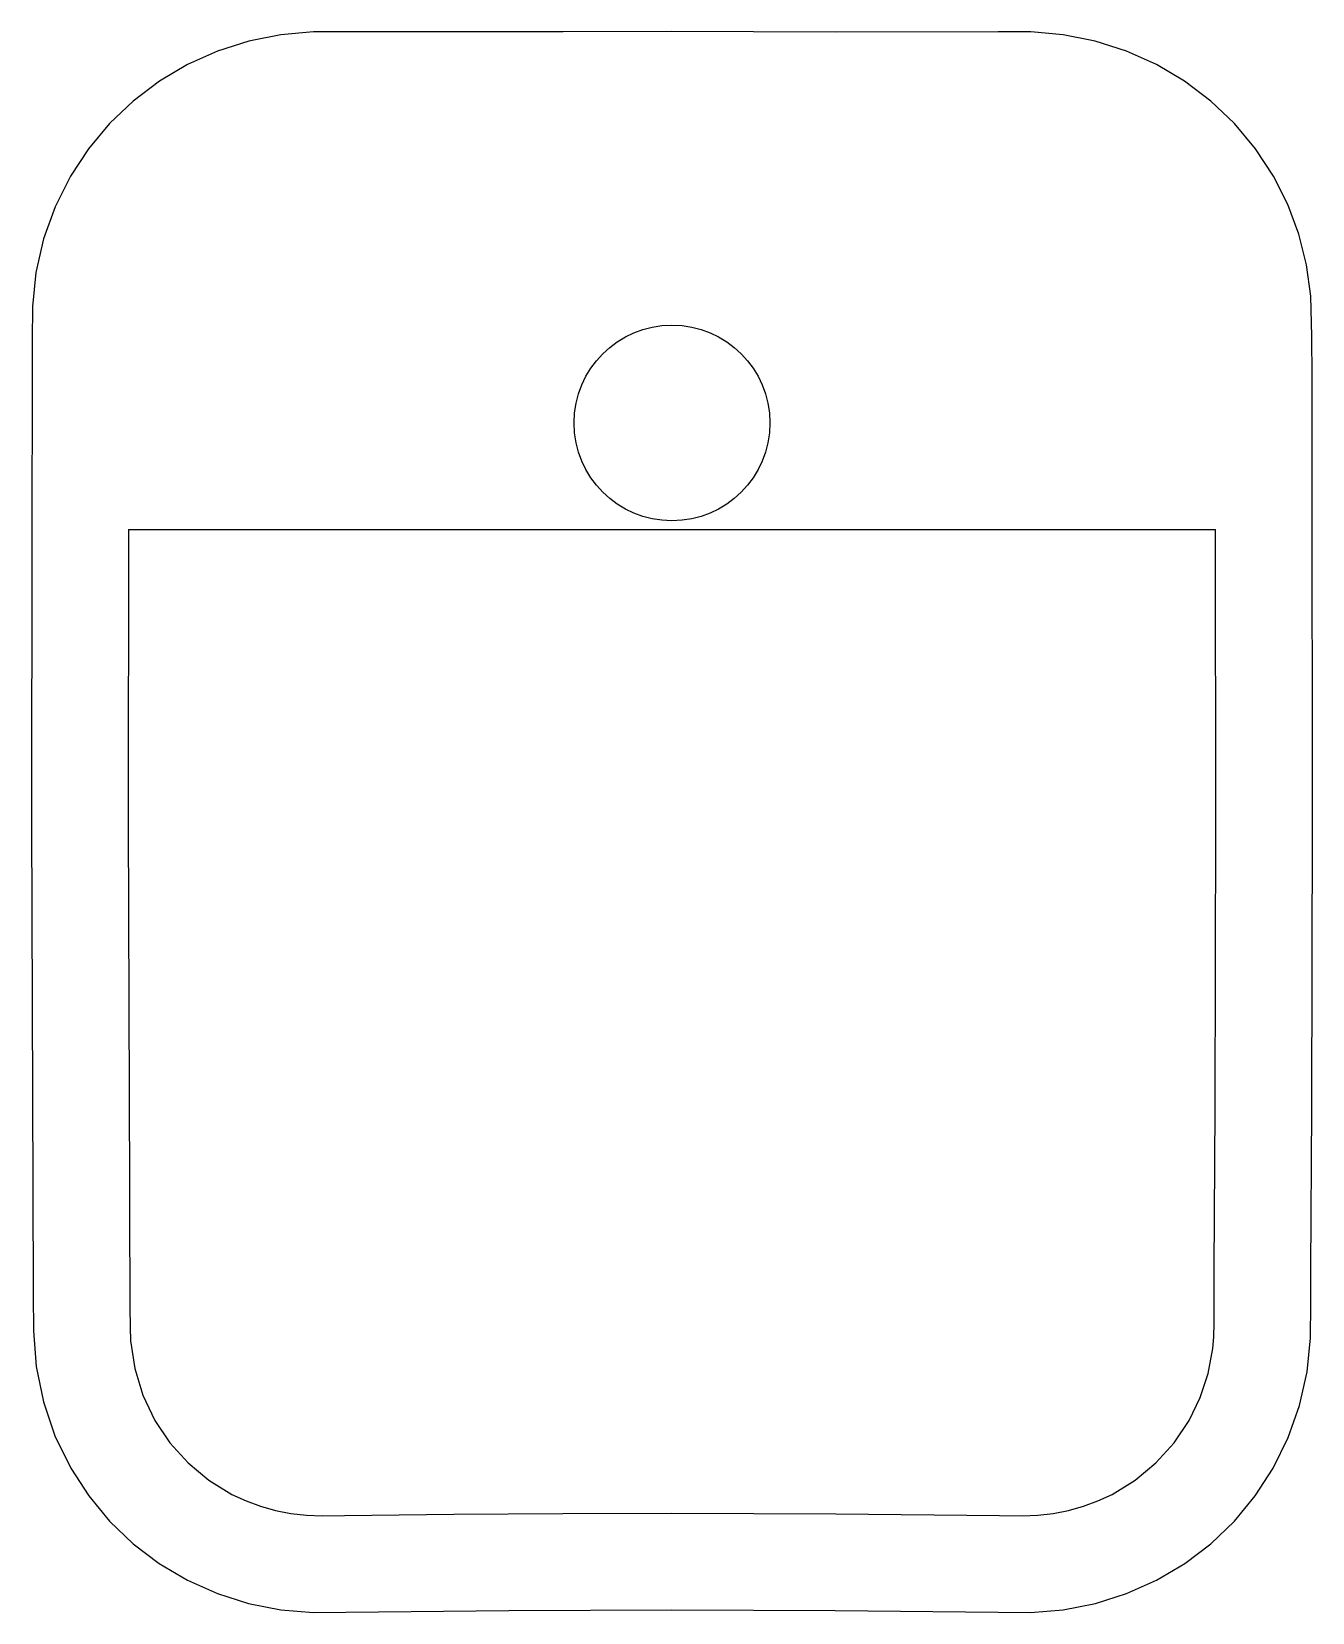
# Model space of a CAD drawing. Extents: x -54 to 54, y 4 to 136.
import ezdxf

# ---------------------------------------------------------------- set-up
doc = ezdxf.new("R2010")
doc.units = 0
doc.layers.get('0').update_dxf_attribs({"linetype": 'CONTINUOUS'})

msp = doc.modelspace()

# ---------------------------------------------------------------- linework, layer by layer
at = {"color": 7, "linetype": 'CONTINUOUS'}
msp.add_line((-45.55, 94.72), (45.55, 94.72), dxfattribs=at)
at = {"color": 7, "linetype": 'CONTINUOUS', "flags": 128}
for points in [[(0, 136.43), (-9.11, 136.41), (-18.21, 136.41), (-27.32, 136.42), (-30.05, 136.41), (-32.78, 136.17), (-35.47, 135.63), (-38.09, 134.79), (-40.59, 133.67), (-42.95, 132.27), (-45.14, 130.61), (-47.12, 128.72), (-48.88, 126.61), (-50.39, 124.32), (-51.68, 121.76), (-52.65, 119.06), (-53.3, 116.26), (-53.58, 113.41), (-53.62, 110.55), (-53.62, 107.7), (-53.65, 94.23), (-53.66, 70.19), (-53.57, 39.6), (-53.56, 36.59), (-53.54, 33.59), (-53.53, 30.58), (-53.51, 27.57), (-53.28, 24.57), (-52.67, 21.61), (-51.7, 18.76), (-50.37, 16.05), (-48.87, 13.75), (-47.12, 11.63), (-45.14, 9.73), (-42.96, 8.07), (-40.6, 6.67), (-38.09, 5.55), (-35.48, 4.72), (-32.78, 4.19), (-30.05, 3.97), (-27.32, 3.99), (-13.66, 4.14), (0, 4.18)], [(0, 4.18), (13.66, 4.14), (27.32, 3.99), (30.05, 3.97), (32.78, 4.19), (35.48, 4.72), (38.09, 5.55), (40.6, 6.67), (42.96, 8.07), (45.14, 9.73), (47.12, 11.63), (48.87, 13.75), (50.37, 16.05), (51.64, 18.62), (52.59, 21.32), (53.22, 24.12), (53.49, 26.97), (53.52, 29.84), (53.54, 32.69), (53.6, 46.15), (53.66, 70.19), (53.64, 100.79), (53.63, 104.16), (53.63, 107.52), (53.62, 110.89), (53.53, 114.26), (53.18, 116.89), (52.53, 119.47), (51.6, 121.95), (50.39, 124.32), (48.88, 126.61), (47.12, 128.72), (45.14, 130.61), (42.95, 132.27), (40.59, 133.67), (38.09, 134.79), (35.47, 135.63), (32.78, 136.17), (30.06, 136.41), (27.32, 136.42), (13.66, 136.4), (0, 136.43)], [(-45.55, 94.72), (-45.56, 70.19), (-45.47, 39.62), (-45.46, 37.94), (-45.45, 36.26), (-45.45, 34.58), (-45.44, 32.9), (-45.43, 31.21), (-45.42, 29.53), (-45.41, 27.87), (-45.37, 26.73), (-45.02, 24.41), (-44.34, 22.17), (-43.33, 20.06), (-42.07, 18.18), (-40.55, 16.5), (-38.8, 15.05), (-36.87, 13.86), (-35.69, 13.31), (-34.47, 12.86), (-33.22, 12.5), (-31.94, 12.25), (-30.64, 12.11), (-29.32, 12.06), (-27.43, 12.09), (-18.29, 12.2), (-9.14, 12.26), (0, 12.28)], [(0, 12.28), (13.72, 12.24), (27.43, 12.09), (29.33, 12.06), (30.65, 12.11), (31.94, 12.25), (33.22, 12.5), (34.47, 12.86), (35.69, 13.31), (36.87, 13.86), (38.8, 15.05), (40.55, 16.5), (42.07, 18.18), (43.33, 20.06), (44.26, 21.97), (44.92, 23.99), (45.31, 26.08), (45.39, 27.07), (45.42, 28.2), (45.42, 29.71), (45.43, 31.22), (45.44, 32.72), (45.5, 46.18), (45.56, 70.19), (45.55, 94.72)]]:
    msp.add_lwpolyline(points, dxfattribs=at)
at = {"color": 7, "linetype": 'CONTINUOUS'}
msp.add_circle((0, 103.64), 8.2, dxfattribs=at)

doc.saveas('drawing.dxf')
